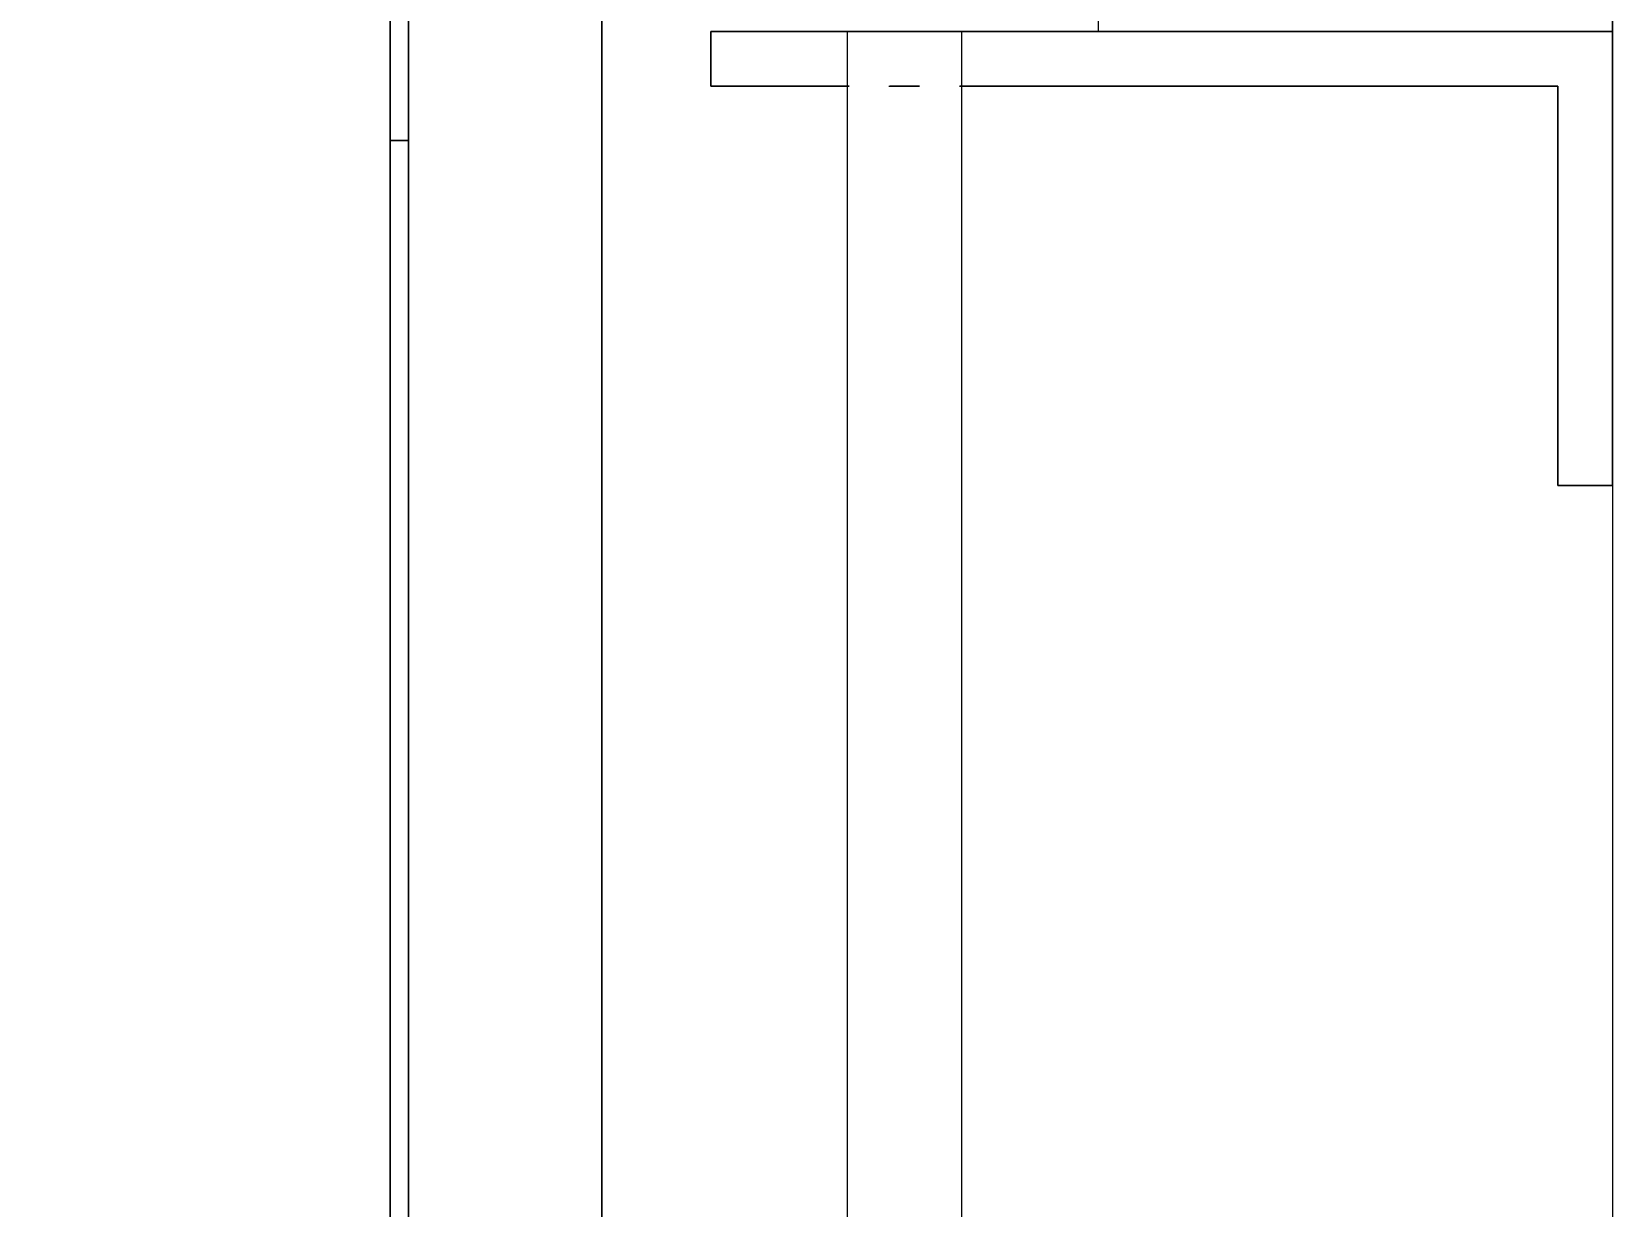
# Model space of a CAD drawing. Header units: millimetres. Extents: x 4021 to 183614, y -11746 to 71065.
# Drawn here: x 123426.4 to 123687.7, y 41863.4 to 42057.5 of the extents above; entities that cross this region are included whole.
import ezdxf

# ---------------------------------------------------------------- set-up
doc = ezdxf.new("R2010")
doc.units = ezdxf.units.MM
for name, color, linetype, lineweight in [('A-ANNO-DIMS', 211, 'Continuous', 5), ('A-FLOR', 192, 'Continuous', 9), ('Q-CASE', 31, 'Continuous', 20)]:
    doc.layers.add(name, color=color, linetype=linetype, lineweight=lineweight)
doc.styles.add('Arial_2', font='arial.ttf', dxfattribs={"width": 0.7, "height": 295.05988})
doc.dimstyles.new('Linear_-_1_5mm_Arial', dxfattribs={"dimscale": 304.8, "dimtxt": 300, "dimasz": 0.656168, "dimexe": 0.656168, "dimexo": 0.0625, "dimgap": 0.328084, "dimtad": 1, "dimdec": 0, "dimzin": 0, "dimdsep": 46, "dimtxsty": 'Arial_2', "dimblk1": 'OBLIQUE', "dimblk2": 'OBLIQUE', "dimsah": 1, "dimcen": 0.09, "dimadec": 0, "dimazin": 0, "dimtfac": 1, "dimtdec": 4, "dimtix": 1, "dimtmove": 0, "dimatfit": 3, "dimfxl": 0.656168, "dimfxlon": 1, "dimtvp": 1, "dimtolj": 1, "dimtzin": 0, "dimarcsym": 2})

# ---------------------------------------------------------------- blocks, each defined once
blk = doc.blocks.new('DLN_Cat Ladder - 750x750x5000 _WDH_-9766194-Copy of COLOUR_LOWER R_F')
at = {"layer": 'Q-CASE'}
for p, q in [((-180.3, -600), (-189.3, -600)), ((-189.3, -600), (-180.3, -600)), ((-180.3, -699), (-180.3, -600)), ((-180.3, -600), (-180.3, -707.34)), ((-180.3, -600), (-180.3, -699)), ((-180.3, -685), (-180.3, -600)), ((-105.3, -600), (-180.3, -600)), ((-180.3, -600), (-180.3, -707.34)), ((-180.3, -707.34), (-180.3, -600)), ((-180.3, -600), (-105.3, -600)), ((-105.3, -600), (-105.3, -609)), ((-105.3, -609), (-105.3, -600)), ((-105.3, -609), (-105.3, -600)), ((-105.3, -600), (-105.3, -609)), ((-105.3, -609), (-171.3, -609)), ((-171.3, -609), (-171.3, -699)), ((-171.3, -707.84), (-171.3, -609)), ((-171.3, -609), (-105.3, -609)), ((-171.3, -707.84), (-171.3, -609)), ((-171.3, -609), (-105.3, -609)), ((-105.3, -609), (-171.3, -609)), ((-171.3, -609), (-171.3, -707.84)), ((-189.3, -685), (-180.3, -685)), ((-189.3, -685), (-180.3, -685)), ((-180.3, -699), (-180.3, -685)), ((-180.3, -699), (-180.3, -707.4)), ((-180.3, -699), (-180.3, -749)), ((-180.3, -707.4), (-180.3, -699)), ((-171.3, -707.9), (-171.3, -699)), ((-180.3, -707.34), (-180.3, -707)), ((-180.3, -707), (-180.3, -707.34)), ((-180.3, -707.34), (-180.3, -707)), ((-180.3, -707), (-180.3, -707.34)), ((-180.3, -707.34), (-180.3, -707)), ((-180.3, -707), (-180.3, -707.34)), ((-180.3, -707.34), (-180.3, -707)), ((-180.3, -707), (-180.3, -707.34)), ((-180.3, -707.34), (-180.3, -707)), ((-180.3, -707), (-180.3, -707.34)), ((-180.3, -707.34), (-180.3, -707)), ((-180.3, -707), (-180.3, -707.34)), ((-180.3, -707.34), (-180.3, -707)), ((-180.3, -707), (-180.3, -707.34)), ((-180.3, -707.34), (-180.3, -707)), ((-180.3, -707), (-180.3, -707.34)), ((-180.3, -707.34), (-180.3, -707)), ((-180.3, -707), (-180.3, -707.34)), ((-180.3, -707.34), (-180.3, -707)), ((-180.3, -707), (-180.3, -727)), ((-180.3, -712), (-180.3, -707.34)), ((-180.3, -707.34), (-180.3, -712)), ((-180.3, -712), (-180.3, -707.34)), ((-180.3, -707.34), (-180.3, -708.34)), ((-180.3, -708.34), (-180.3, -707.34)), ((-180.3, -707.34), (-180.3, -712)), ((-180.3, -712), (-180.3, -707.34)), ((-180.3, -707.34), (-180.3, -708.34)), ((-180.3, -709.93), (-180.3, -707.34)), ((-180.3, -707.34), (-180.3, -712)), ((-180.3, -708.34), (-180.3, -707.34)), ((-180.3, -707.34), (-180.3, -712)), ((-180.3, -712), (-180.3, -707.34)), ((-180.3, -707.34), (-180.3, -712)), ((-180.3, -712), (-180.3, -707.34)), ((-180.3, -707.34), (-180.3, -712)), ((-180.3, -712), (-180.3, -707.34)), ((-180.3, -707.34), (-180.3, -712)), ((-180.3, -712), (-180.3, -707.34)), ((-171.3, -707.5), (-180.3, -707.5)), ((-180.3, -707.82), (-180.3, -707.5)), ((-180.3, -707.5), (-180.3, -707.82)), ((-171.3, -707.5), (-180.3, -707.5)), ((-180.3, -707.82), (-180.3, -707.5)), ((-180.3, -707.5), (-180.3, -707.82)), ((-171.3, -707.5), (-180.3, -707.5)), ((-180.3, -707.82), (-180.3, -707.5)), ((-180.3, -707.5), (-180.3, -707.82)), ((-171.3, -707.5), (-180.3, -707.5)), ((-180.3, -707.82), (-180.3, -707.5)), ((-180.3, -707.5), (-180.3, -707.82)), ((-171.3, -707.5), (-180.3, -707.5)), ((-180.3, -707.82), (-180.3, -707.5)), ((-180.3, -707.5), (-180.3, -707.82)), ((-171.3, -707.5), (-180.3, -707.5)), ((-180.3, -707.82), (-180.3, -707.5)), ((-180.3, -707.5), (-180.3, -707.82)), ((-171.3, -707.5), (-180.3, -707.5)), ((-180.3, -707.82), (-180.3, -707.5)), ((-180.3, -707.5), (-180.3, -707.82)), ((-171.3, -707.5), (-180.3, -707.5)), ((-180.3, -707.82), (-180.3, -707.5)), ((-180.3, -707.5), (-180.3, -707.82)), ((-171.3, -707.5), (-180.3, -707.5)), ((-180.3, -707.82), (-180.3, -707.5)), ((-180.3, -707.5), (-180.3, -707.82)), ((-171.3, -707.5), (-180.3, -707.5)), ((-180.3, -707.82), (-180.3, -707.5)), ((-180.3, -707.5), (-180.3, -707.82)), ((-171.3, -707.5), (-180.3, -707.5)), ((-180.3, -707.82), (-180.3, -707.5)), ((-180.3, -707.5), (-180.3, -707.82)), ((-171.3, -707.5), (-180.3, -707.5)), ((-180.3, -707.82), (-180.3, -707.5)), ((-180.3, -707.5), (-180.3, -707.82)), ((-171.3, -707.5), (-180.3, -707.5)), ((-180.3, -707.82), (-180.3, -707.5)), ((-180.3, -707.5), (-180.3, -707.82)), ((-171.3, -707.5), (-180.3, -707.5)), ((-180.3, -707.82), (-180.3, -707.5)), ((-180.3, -707.5), (-180.3, -707.82)), ((-171.3, -707.5), (-180.3, -707.5)), ((-180.3, -707.82), (-180.3, -707.5)), ((-180.3, -707.5), (-180.3, -707.82)), ((-171.3, -707.5), (-180.3, -707.5)), ((-180.3, -707.82), (-180.3, -707.5)), ((-180.3, -707.5), (-180.3, -707.82)), ((269.7, -707.5), (-180.3, -707.5)), ((-180.3, -707.82), (-180.3, -707.5)), ((-180.3, -707.5), (-180.3, -707.82)), ((-171.3, -707.5), (-180.3, -707.5)), ((-180.3, -707.82), (-180.3, -707.5)), ((-180.3, -707.5), (-180.3, -707.82)), ((-180.3, -708.77), (-180.3, -707.82)), ((-180.3, -707.82), (-180.3, -708.77)), ((-180.3, -708.77), (-180.3, -707.82)), ((-180.3, -707.82), (-180.3, -708.77)), ((-180.3, -708.77), (-180.3, -707.82)), ((-180.3, -707.82), (-180.3, -708.77)), ((-180.3, -708.77), (-180.3, -707.82)), ((-180.3, -707.82), (-180.3, -708.77)), ((-180.3, -708.77), (-180.3, -707.82)), ((-180.3, -707.82), (-180.3, -708.77)), ((-180.3, -708.77), (-180.3, -707.82)), ((-180.3, -707.82), (-180.3, -708.77)), ((-180.3, -708.77), (-180.3, -707.82)), ((-180.3, -707.82), (-180.3, -708.77)), ((-180.3, -708.77), (-180.3, -707.82)), ((-180.3, -707.82), (-180.3, -708.77)), ((-180.3, -708.77), (-180.3, -707.82)), ((-180.3, -707.82), (-180.3, -708.77)), ((-180.3, -708.77), (-180.3, -707.82)), ((-180.3, -707.82), (-180.3, -708.77)), ((-180.3, -708.77), (-180.3, -707.82)), ((-180.3, -707.82), (-180.3, -708.77)), ((-180.3, -708.77), (-180.3, -707.82)), ((-180.3, -707.82), (-180.3, -708.77)), ((-180.3, -708.77), (-180.3, -707.82)), ((-180.3, -707.82), (-180.3, -708.77)), ((-180.3, -708.77), (-180.3, -707.82)), ((-180.3, -707.82), (-180.3, -708.77)), ((-180.3, -708.77), (-180.3, -707.82)), ((-180.3, -707.82), (-180.3, -708.77)), ((-180.3, -708.77), (-180.3, -707.82)), ((-180.3, -707.82), (-180.3, -708.77)), ((-180.3, -708.77), (-180.3, -707.82)), ((-180.3, -707.82), (-180.3, -708.77)), ((-180.3, -708.77), (-180.3, -707.82)), ((-180.3, -707.82), (-180.3, -708.77)), ((260.7, -707.5), (-171.3, -707.5)), ((260.7, -707.5), (-171.3, -707.5)), ((260.7, -707.5), (-171.3, -707.5)), ((260.7, -707.5), (-171.3, -707.5)), ((260.7, -707.5), (-171.3, -707.5)), ((260.7, -707.5), (-171.3, -707.5)), ((260.7, -707.5), (-171.3, -707.5)), ((260.7, -707.5), (-171.3, -707.5)), ((260.7, -707.5), (-171.3, -707.5)), ((260.7, -707.5), (-171.3, -707.5)), ((260.7, -707.5), (-171.3, -707.5)), ((260.7, -707.5), (-171.3, -707.5)), ((260.7, -707.5), (-171.3, -707.5)), ((260.7, -707.5), (-171.3, -707.5)), ((260.7, -707.5), (-171.3, -707.5)), ((260.7, -707.5), (-171.3, -707.5)), ((260.7, -707.5), (-171.3, -707.5)), ((-180.3, -708.34), (-180.3, -712)), ((-180.3, -709.93), (-180.3, -708.34)), ((-180.3, -708.34), (-180.3, -709.93)), ((-180.3, -712), (-180.3, -708.34)), ((-180.3, -719.46), (-180.3, -708.77)), ((-180.3, -708.77), (-180.3, -717)), ((-180.3, -719.46), (-180.3, -708.77)), ((-180.3, -708.77), (-180.3, -725.23)), ((-180.3, -710.28), (-180.3, -708.77)), ((-180.3, -708.77), (-180.3, -725.23)), ((-180.3, -725.23), (-180.3, -708.77)), ((-180.3, -708.77), (-180.3, -721.75)), ((-180.3, -717), (-180.3, -708.77)), ((-180.3, -708.77), (-180.3, -712.25)), ((-180.3, -710.28), (-180.3, -708.77)), ((-180.3, -708.77), (-180.3, -712.25)), ((-180.3, -710.28), (-180.3, -708.77)), ((-180.3, -708.77), (-180.3, -725.23)), ((-180.3, -723.72), (-180.3, -708.77)), ((-180.3, -708.77), (-180.3, -723.72)), ((-180.3, -710.28), (-180.3, -708.77)), ((-180.3, -708.77), (-180.3, -723.72)), ((-180.3, -710.28), (-180.3, -708.77)), ((-180.3, -708.77), (-180.3, -712.25)), ((-180.3, -710.28), (-180.3, -708.77)), ((-180.3, -708.77), (-180.3, -710.28)), ((-180.3, -725.23), (-180.3, -708.77)), ((-180.3, -708.77), (-180.3, -712.25)), ((-180.3, -725.23), (-180.3, -708.77)), ((-180.3, -708.77), (-180.3, -721.75)), ((-180.3, -714.54), (-180.3, -708.77)), ((-180.3, -708.77), (-180.3, -710.28)), ((-180.3, -710.28), (-180.3, -708.77)), ((-180.3, -708.77), (-180.3, -712.25)), ((-180.3, -721.75), (-180.3, -708.77)), ((-180.3, -708.77), (-180.3, -710.28)), ((-180.3, -710.28), (-180.3, -708.77)), ((-180.3, -708.77), (-180.3, -714.54)), ((-180.3, -710.28), (-180.3, -708.77)), ((-180.3, -708.77), (-180.3, -725.23)), ((-180.3, -712), (-180.3, -709.93)), ((-180.3, -709.93), (-180.3, -712)), ((-180.3, -712), (-180.3, -709.93)), ((-180.3, -712.25), (-180.3, -710.28)), ((-180.3, -714.54), (-180.3, -710.28)), ((-180.3, -712.25), (-180.3, -710.28)), ((-180.3, -723.72), (-180.3, -710.28)), ((-180.3, -712.25), (-180.3, -710.28)), ((-180.3, -712.25), (-180.3, -710.28)), ((-180.3, -710.28), (-180.3, -712.25)), ((-180.3, -710.28), (-180.3, -712.25)), ((-180.3, -712.25), (-180.3, -710.28)), ((-180.3, -710.28), (-180.3, -714.54)), ((-180.3, -712.25), (-180.3, -710.28)), ((-180.3, -712.25), (-180.3, -710.28)), ((-180.3, -725.23), (-180.3, -712.25)), ((-180.3, -712.25), (-180.3, -717)), ((-180.3, -712.25), (-180.3, -717)), ((-180.3, -717), (-180.3, -712.25)), ((-180.3, -719.46), (-180.3, -712.25)), ((-180.3, -712.25), (-180.3, -714.54)), ((-180.3, -714.54), (-180.3, -712.25)), ((-180.3, -712.25), (-180.3, -725.23)), ((-180.3, -712.25), (-180.3, -714.54)), ((-180.3, -712.25), (-180.3, -719.46)), ((-180.3, -714.54), (-180.3, -712.25)), ((-180.3, -712.25), (-180.3, -725.23)), ((-180.3, -719.46), (-180.3, -712.25)), ((-180.3, -717), (-180.3, -712.25)), ((-180.3, -717), (-180.3, -714.54)), ((-180.3, -714.54), (-180.3, -717)), ((-180.3, -719.46), (-180.3, -714.54)), ((-180.3, -714.54), (-180.3, -721.75)), ((-180.3, -723.72), (-180.3, -714.54)), ((-180.3, -717), (-180.3, -714.54)), ((-180.3, -714.54), (-180.3, -717)), ((-180.3, -714.54), (-180.3, -725.23)), ((-180.3, -714.54), (-180.3, -719.46)), ((-180.3, -714.54), (-180.3, -719.46)), ((-180.3, -719.46), (-180.3, -714.54)), ((-180.3, -719.46), (-180.3, -714.54)), ((-180.3, -714.54), (-180.3, -719.46)), ((-180.3, -719.46), (-180.3, -714.54)), ((-180.3, -714.54), (-180.3, -719.46)), ((-180.3, -719.46), (-180.3, -714.54)), ((-180.3, -714.54), (-180.3, -719.46)), ((-180.3, -719.46), (-180.3, -714.54)), ((-180.3, -714.54), (-180.3, -719.46)), ((-180.3, -717), (-180.3, -714.54)), ((-180.3, -714.54), (-180.3, -719.46)), ((-180.3, -719.46), (-180.3, -714.54)), ((-180.3, -714.54), (-180.3, -719.46)), ((-180.3, -719.46), (-180.3, -714.54)), ((-180.3, -714.54), (-180.3, -719.46)), ((-180.3, -719.46), (-180.3, -714.54)), ((-180.3, -714.54), (-180.3, -717)), ((-180.3, -719.46), (-180.3, -714.54)), ((-180.3, -714.54), (-180.3, -719.46)), ((-180.3, -719.46), (-180.3, -714.54)), ((-180.3, -714.65), (-180.3, -719.62)), ((-180.3, -719.62), (-180.3, -714.65)), ((-171.3, -716.95), (-171.3, -714.54)), ((-171.3, -716.95), (-171.3, -714.54)), ((-171.3, -714.54), (-171.3, -716.95)), ((-171.3, -717.11), (-171.3, -714.65)), ((-180.3, -717), (-180.3, -725.23)), ((-180.3, -721.75), (-180.3, -717)), ((-180.3, -717), (-180.3, -719.46)), ((-180.3, -721.75), (-180.3, -717)), ((-180.3, -717), (-180.3, -725.23)), ((-180.3, -719.46), (-180.3, -717)), ((-180.3, -717), (-180.3, -725.23)), ((-180.3, -719.46), (-180.3, -717)), ((-180.3, -717), (-180.3, -719.46)), ((-180.3, -719.46), (-180.3, -717)), ((-180.3, -719.46), (-180.3, -717)), ((-180.3, -717), (-180.3, -719.46)), ((-171.3, -719.41), (-171.3, -717)), ((-171.3, -719.41), (-171.3, -717)), ((-171.3, -717), (-171.3, -719.41)), ((-171.3, -719.57), (-171.3, -717.16)), ((-180.3, -723.72), (-180.3, -719.46)), ((-180.3, -725.23), (-180.3, -719.46)), ((-180.3, -719.46), (-180.3, -725.23)), ((-180.3, -725.23), (-180.3, -719.46)), ((-180.3, -721.75), (-180.3, -719.46)), ((-180.3, -723.72), (-180.3, -719.46)), ((-180.3, -719.46), (-180.3, -725.23)), ((-180.3, -721.75), (-180.3, -719.46)), ((-180.3, -719.46), (-180.3, -721.75)), ((-180.3, -721.75), (-180.3, -719.46)), ((-180.3, -721.75), (-180.3, -719.46)), ((-180.3, -721.75), (-180.3, -725.23)), ((-180.3, -723.72), (-180.3, -721.75)), ((-180.3, -725.23), (-180.3, -721.75)), ((-180.3, -723.72), (-180.3, -721.75)), ((-180.3, -721.75), (-180.3, -723.72)), ((-180.3, -721.75), (-180.3, -725.23)), ((-180.3, -725.23), (-180.3, -721.75)), ((-180.3, -723.72), (-180.3, -721.75)), ((-180.3, -721.75), (-180.3, -723.72)), ((-180.3, -723.72), (-180.3, -721.75)), ((-180.3, -723.72), (-180.3, -721.75)), ((-180.3, -726.66), (-180.3, -722)), ((-180.3, -722), (-180.3, -726.66)), ((-180.3, -726.66), (-180.3, -722)), ((-180.3, -722), (-180.3, -726.66)), ((-180.3, -724.07), (-180.3, -722)), ((-180.3, -722), (-180.3, -724.07)), ((-180.3, -726.66), (-180.3, -722)), ((-180.3, -722), (-180.3, -726.66)), ((-180.3, -726.66), (-180.3, -722)), ((-180.3, -722), (-180.3, -726.66)), ((-180.3, -726.66), (-180.3, -722)), ((-180.3, -722), (-180.3, -726.66)), ((-180.3, -726.66), (-180.3, -722)), ((-180.3, -722), (-180.3, -726.66)), ((-180.3, -726.66), (-180.3, -722)), ((-180.3, -722), (-180.3, -726.66)), ((-180.3, -725.66), (-180.3, -722)), ((-180.3, -722), (-180.3, -724.07)), ((-180.3, -726.66), (-180.3, -722)), ((-180.3, -725.23), (-180.3, -723.72)), ((-180.3, -725.23), (-180.3, -723.72)), ((-180.3, -725.23), (-180.3, -723.72)), ((-180.3, -723.72), (-180.3, -725.23)), ((-180.3, -725.23), (-180.3, -723.72)), ((-180.3, -723.72), (-180.3, -725.23)), ((-180.3, -725.23), (-180.3, -723.72)), ((-180.3, -725.23), (-180.3, -723.72)), ((-180.3, -723.72), (-180.3, -725.23)), ((-180.3, -725.23), (-180.3, -723.72)), ((-180.3, -725.23), (-180.3, -723.72)), ((-180.3, -723.72), (-180.3, -725.23)), ((-180.3, -725.23), (-180.3, -723.72)), ((-180.3, -725.23), (-180.3, -723.72)), ((-180.3, -725.66), (-180.3, -724.07)), ((-180.3, -724.07), (-180.3, -726.66)), ((-180.3, -724.07), (-180.3, -726.66)), ((-180.3, -726.18), (-180.3, -725.23)), ((-180.3, -725.23), (-180.3, -726.18)), ((-180.3, -726.18), (-180.3, -725.23)), ((-180.3, -725.23), (-180.3, -726.18)), ((-180.3, -726.18), (-180.3, -725.23)), ((-180.3, -725.23), (-180.3, -726.18)), ((-180.3, -726.18), (-180.3, -725.23)), ((-180.3, -725.23), (-180.3, -726.18)), ((-180.3, -726.18), (-180.3, -725.23)), ((-180.3, -725.23), (-180.3, -726.18)), ((-180.3, -726.18), (-180.3, -725.23)), ((-180.3, -725.23), (-180.3, -726.18)), ((-180.3, -726.18), (-180.3, -725.23)), ((-180.3, -725.23), (-180.3, -726.18)), ((-180.3, -726.18), (-180.3, -725.23)), ((-180.3, -725.23), (-180.3, -726.18)), ((-180.3, -726.18), (-180.3, -725.23)), ((-180.3, -725.23), (-180.3, -726.18)), ((-180.3, -726.18), (-180.3, -725.23)), ((-180.3, -725.23), (-180.3, -726.18)), ((-180.3, -726.18), (-180.3, -725.23)), ((-180.3, -725.23), (-180.3, -726.18)), ((-180.3, -726.18), (-180.3, -725.23)), ((-180.3, -725.23), (-180.3, -726.18)), ((-180.3, -726.18), (-180.3, -725.23)), ((-180.3, -725.23), (-180.3, -726.18)), ((-180.3, -726.18), (-180.3, -725.23)), ((-180.3, -725.23), (-180.3, -726.18)), ((-180.3, -726.18), (-180.3, -725.23)), ((-180.3, -725.23), (-180.3, -726.18)), ((-180.3, -726.18), (-180.3, -725.23)), ((-180.3, -725.23), (-180.3, -726.18)), ((-180.3, -726.18), (-180.3, -725.23)), ((-180.3, -725.23), (-180.3, -726.18)), ((-180.3, -726.18), (-180.3, -725.23)), ((-180.3, -725.23), (-180.3, -726.18)), ((-180.3, -726.66), (-180.3, -725.66)), ((-180.3, -726.66), (-180.3, -725.66)), ((-180.3, -726.5), (-180.3, -726.18)), ((-180.3, -726.18), (-180.3, -726.5)), ((-180.3, -726.5), (-180.3, -726.18)), ((-180.3, -726.18), (-180.3, -726.5)), ((-180.3, -726.5), (-180.3, -726.18)), ((-180.3, -726.18), (-180.3, -726.5)), ((-180.3, -726.5), (-180.3, -726.18)), ((-180.3, -726.18), (-180.3, -726.5)), ((-180.3, -726.5), (-180.3, -726.18)), ((-180.3, -726.18), (-180.3, -726.5)), ((-180.3, -726.5), (-180.3, -726.18)), ((-180.3, -726.18), (-180.3, -726.5)), ((-180.3, -726.5), (-180.3, -726.18)), ((-180.3, -726.18), (-180.3, -726.5)), ((-180.3, -726.5), (-180.3, -726.18)), ((-180.3, -726.18), (-180.3, -726.5)), ((-180.3, -726.5), (-180.3, -726.18)), ((-180.3, -726.18), (-180.3, -726.5)), ((-180.3, -726.5), (-180.3, -726.18)), ((-180.3, -726.18), (-180.3, -726.5)), ((-180.3, -726.5), (-180.3, -726.18)), ((-180.3, -726.18), (-180.3, -726.5)), ((-180.3, -726.5), (-180.3, -726.18)), ((-180.3, -726.18), (-180.3, -726.5)), ((-180.3, -726.5), (-180.3, -726.18)), ((-180.3, -726.18), (-180.3, -726.5)), ((-180.3, -726.5), (-180.3, -726.18)), ((-180.3, -726.18), (-180.3, -726.5)), ((-180.3, -726.5), (-180.3, -726.18)), ((-180.3, -726.18), (-180.3, -726.5)), ((-180.3, -726.5), (-180.3, -726.18)), ((-180.3, -726.18), (-180.3, -726.5)), ((-180.3, -726.5), (-180.3, -726.18)), ((-180.3, -726.18), (-180.3, -726.5)), ((-180.3, -726.5), (-180.3, -726.18)), ((-180.3, -726.18), (-180.3, -726.5)), ((-171.3, -749), (-171.3, -726.16)), ((-171.3, -749), (-171.3, -726.16)), ((-171.3, -726.16), (-171.3, -749)), ((-180.3, -726.5), (269.7, -726.5)), ((-180.3, -726.66), (-180.3, -747.3)), ((-180.3, -726.66), (-180.3, -747.3)), ((-180.3, -747.3), (-180.3, -726.66)), ((-180.3, -727), (-180.3, -726.66)), ((-180.3, -726.66), (-180.3, -727)), ((-180.3, -727), (-180.3, -726.66)), ((-180.3, -726.66), (-180.3, -727)), ((-180.3, -727), (-180.3, -726.66)), ((-180.3, -726.66), (-180.3, -727)), ((-180.3, -727), (-180.3, -726.66)), ((-180.3, -726.66), (-180.3, -727)), ((-180.3, -727), (-180.3, -726.66)), ((-180.3, -726.66), (-180.3, -727)), ((-180.3, -727), (-180.3, -726.66)), ((-180.3, -726.66), (-180.3, -727)), ((-180.3, -727), (-180.3, -726.66)), ((-180.3, -726.66), (-180.3, -727)), ((-180.3, -727), (-180.3, -726.66)), ((-180.3, -726.66), (-180.3, -727)), ((-180.3, -727), (-180.3, -726.66)), ((-180.3, -726.66), (-180.3, -727)), ((-180.3, -727), (-180.3, -726.66)), ((-180.3, -726.85), (-180.3, -747.3)), ((-180.3, -742.3), (-180.3, -726.85)), ((-178.85, -726.5), (-171.3, -726.5)), ((-178.85, -726.5), (-171.3, -726.5)), ((-178.85, -726.5), (-171.3, -726.5)), ((-178.85, -726.5), (-171.3, -726.5)), ((-178.85, -726.5), (-171.3, -726.5)), ((-178.85, -726.5), (-171.3, -726.5)), ((-178.85, -726.5), (-171.3, -726.5)), ((-178.85, -726.5), (-171.3, -726.5)), ((-178.85, -726.5), (-171.3, -726.5)), ((-178.85, -726.5), (-171.3, -726.5)), ((-178.85, -726.5), (-171.3, -726.5)), ((-178.85, -726.5), (-171.3, -726.5)), ((-178.85, -726.5), (-171.3, -726.5)), ((-178.85, -726.5), (-171.3, -726.5)), ((-178.85, -726.5), (-171.3, -726.5)), ((-178.85, -726.5), (-171.3, -726.5)), ((-178.85, -726.5), (-171.3, -726.5)), ((-171.3, -734.36), (-171.3, -726.32)), ((-171.3, -726.5), (260.7, -726.5)), ((-171.3, -726.5), (260.7, -726.5)), ((-171.3, -726.5), (260.7, -726.5)), ((-171.3, -726.5), (260.7, -726.5)), ((-171.3, -726.5), (260.7, -726.5)), ((-171.3, -726.5), (260.7, -726.5)), ((-171.3, -726.5), (260.7, -726.5)), ((-171.3, -726.5), (260.7, -726.5)), ((-171.3, -726.5), (260.7, -726.5)), ((-171.3, -726.5), (260.7, -726.5)), ((-171.3, -726.5), (260.7, -726.5)), ((-171.3, -726.5), (260.7, -726.5)), ((-171.3, -726.5), (260.7, -726.5)), ((-171.3, -726.5), (260.7, -726.5)), ((-171.3, -726.5), (260.7, -726.5)), ((-171.3, -726.5), (260.7, -726.5)), ((-171.3, -726.5), (260.7, -726.5)), ((-171.3, -742.3), (-171.3, -734.36)), ((-180.3, -747.3), (-180.3, -742.3)), ((-171.3, -749), (-171.3, -742.3)), ((-180.3, -747.3), (-180.3, -749)), ((-180.3, -749), (-180.3, -747.3)), ((-180.3, -749), (-171.3, -749)), ((-180.3, -749), (-171.3, -749)), ((-171.3, -749), (-180.3, -749)), ((286.7, -767), (-197.3, -767)), ((-194.3, -767), (283.7, -767)), ((-189.3, -767), (278.7, -767)), ((278.7, -767), (-189.3, -767)), ((283.7, -799), (-194.3, -799)), ((-189.3, -799), (-162.3, -799)), ((251.7, -799), (-162.3, -799)), ((-162.3, -799), (251.7, -799)), ((-162.3, -799), (-162.3, -802)), ((-162.3, -799), (-162.3, -802)), ((-162.3, -802), (-162.3, -799)), ((-162.3, -802), (-162.3, -799)), ((-162.3, -799), (251.7, -799)), ((251.7, -799), (-162.3, -799)), ((-162.3, -799), (251.7, -799)), ((-162.3, -802), (-197.3, -802)), ((-197.3, -802), (286.7, -802)), ((251.7, -802), (-162.3, -802)), ((-162.3, -802), (251.7, -802)), ((251.7, -802), (-162.3, -802)), ((-162.3, -802), (251.7, -802)), ((251.7, -802), (-162.3, -802))]:
    blk.add_line(p, q, dxfattribs=at)
blk = doc.blocks.new('_Oblique')
at = {"color": 0, "linetype": 'ByBlock', "lineweight": -2}
blk.add_line((-0.5, -0.5), (0.5, 0.5), dxfattribs=at)
blk = doc.blocks.new('DIMBLOCK143-Copy of COLOUR_LOWER R_F')
at = {"layer": 'A-ANNO-DIMS', "color": 0, "lineweight": -2, "transparency": 16777216}
for p, q in [((123207.41, 45507.49), (123588.36, 45507.49)), ((123388.36, 39807.49), (123388.36, 45507.49)), ((123207.41, 39807.49), (123588.36, 39807.49))]:
    blk.add_line(p, q, dxfattribs=at)
at = {"layer": 'Defpoints', "color": 0, "transparency": 16777216}
for p in [(123188.36, 45507.49), (123388.36, 45507.49), (123188.36, 39807.49)]:
    blk.add_point(p, dxfattribs=at)
at = {"layer": 'A-ANNO-DIMS', "color": 0, "lineweight": -2, "transparency": 16777216, "xscale": 200, "yscale": 200, "zscale": 200}
for p, rotation in [((123388.36, 45507.49), 90), ((123388.36, 39807.49), 270)]:
    blk.add_blockref('_Oblique', p, dxfattribs=dict(at, rotation=rotation))
at = {"layer": 'A-ANNO-DIMS', "color": 0, "transparency": 16777216, "insert": (123137.71, 42657.49), "char_height": 295.06, "width": 753.2308, "attachment_point": 5, "rotation": 90, "style": 'Arial_2'}
blk.add_mtext('\\A1;5700', dxfattribs=at)

msp = doc.modelspace()

# ---------------------------------------------------------------- linework, layer by layer
at = {"layer": 'A-FLOR'}
msp.add_line((123687.7, 42066.49), (123687.7, 41598.49), dxfattribs=at)

# ---------------------------------------------------------------- block references
at = {"layer": 'Q-CASE', "rotation": 269.9999999999997}
msp.add_blockref('DLN_Cat Ladder - 750x750x5000 _WDH_-9766194-Copy of COLOUR_LOWER R_F', (124287.7, 41877.19), dxfattribs=at)

# ---------------------------------------------------------------- dimensions: what is measured, and where the dimension line sits
at = {"layer": 'A-ANNO-DIMS'}
dim = msp.add_linear_dim(base=(123388.36, 45507.49), p1=(123188.36, 39807.49), p2=(123188.36, 45507.49), angle=90, dimstyle='Linear_-_1_5mm_Arial', override={"dimpost": '<>', "dimfxl": 5700.000012}, dxfattribs=at)
dim.commit()
dim.dimension.update_dxf_attribs({"geometry": 'DIMBLOCK143-Copy of COLOUR_LOWER R_F', "text_midpoint": (123137.71, 42657.49)})

doc.saveas('drawing.dxf')
